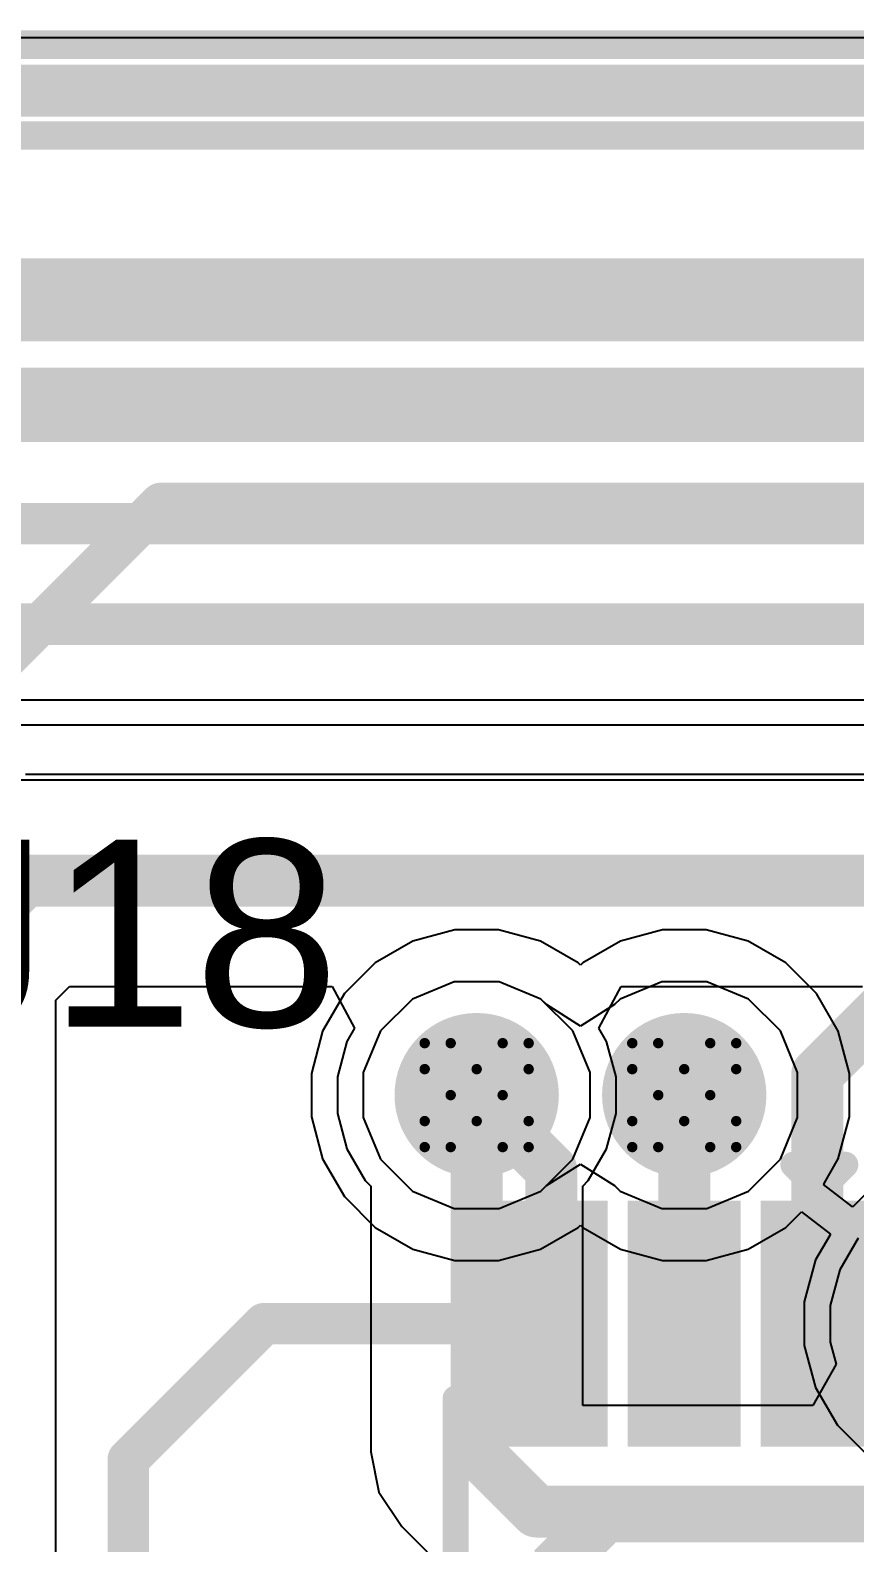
# Model space of a CAD drawing. Header units: inches. Extents: x 0 to 5379, y 0 to 5429.
# Drawn here: x 236.31 to 240.34, y 102.05 to 109.44 of the extents above; entities that cross this region are included whole.
import ezdxf

# ---------------------------------------------------------------- set-up
doc = ezdxf.new("R2010")
doc.units = ezdxf.units.IN
for name, color, linetype in [('Bottom Layer', 5, 'Continuous'), ('Bottom Solder', 6, 'Continuous'), ('Drill Drawing', 1, 'Continuous'), ('GND01', 16, 'Continuous'), ('GND02', 76, 'Continuous'), ('PWR', 156, 'Continuous'), ('SIG 01', 90, 'Continuous'), ('Top Layer', 1, 'Continuous'), ('Top Overlay', 2, 'Continuous'), ('Top Paste', 8, 'Continuous'), ('Top Solder', 216, 'Continuous'), ('Via Holes', 16, 'Continuous')]:
    doc.layers.add(name, color=color, linetype=linetype)
doc.styles.add('Arial', font='', dxfattribs={"height": 0.2})
doc.styles.get('Arial').set_extended_font_data('Arial')

# ---------------------------------------------------------------- blocks, each defined once
blk = doc.blocks.new('SOT_323_5_897')
at = {"layer": 'Top Layer'}
for points in [[(-1.45, 0.825), (-0.45, 0.825), (-0.45, 0.475), (-1.45, 0.475)], [(0.45, 0.825), (1.45, 0.825), (1.45, 0.475), (0.45, 0.475)], [(-1.45, 0.175), (-0.45, 0.175), (-0.45, -0.175), (-1.45, -0.175)], [(-1.45, -0.475), (-0.45, -0.475), (-0.45, -0.825), (-1.45, -0.825)], [(0.45, -0.475), (1.45, -0.475), (1.45, -0.825), (0.45, -0.825)]]:
    blk.add_hatch(color=1, dxfattribs=at).paths.add_polyline_path(points)
at = {"layer": 'Top Paste'}
for points in [[(-1.45, 0.825), (-0.45, 0.825), (-0.45, 0.475), (-1.45, 0.475)], [(0.45, 0.825), (1.45, 0.825), (1.45, 0.475), (0.45, 0.475)], [(-1.45, 0.175), (-0.45, 0.175), (-0.45, -0.175), (-1.45, -0.175)], [(-1.45, -0.475), (-0.45, -0.475), (-0.45, -0.825), (-1.45, -0.825)], [(0.45, -0.475), (1.45, -0.475), (1.45, -0.825), (0.45, -0.825)]]:
    blk.add_hatch(color=8, dxfattribs=at).paths.add_polyline_path(points)
at = {"layer": 'Top Solder'}
for points in [[(-1.5516, 0.9266), (-0.3484, 0.9266), (-0.3484, 0.3734), (-1.5516, 0.3734)], [(0.3484, 0.9266), (1.5516, 0.9266), (1.5516, 0.3734), (0.3484, 0.3734)], [(-1.5516, 0.2766), (-0.3484, 0.2766), (-0.3484, -0.2766), (-1.5516, -0.2766)], [(-1.5516, -0.3734), (-0.3484, -0.3734), (-0.3484, -0.9266), (-1.5516, -0.9266)], [(0.3484, -0.3734), (1.5516, -0.3734), (1.5516, -0.9266), (0.3484, -0.9266)]]:
    blk.add_hatch(color=216, dxfattribs=at).paths.add_polyline_path(points)
at = {"layer": 'Top Overlay'}
for points in [[(0.508, 1.1176, 0.127, 0.127, 0), (-0.5842, 1.1176, 0.127, 0.127, 0)], [(-0.5842, 0.9652, 0.127, 0.127, 0), (-0.5842, 1.1176, 0.127, 0.127, 0)], [(0.508, 0.9652, 0.127, 0.127, 0), (0.508, 1.1176, 0.127, 0.127, 0)], [(-1.7272, 0.5334, 0.127, 0.127, 0), (-1.7272, 0.7874, 0.127, 0.127, 0)], [(-1.6002, 0.6604, 0.127, 0.127, 0), (-1.7272, 0.7874, 0.127, 0.127, 0)], [(-1.7272, 0.5334, 0.127, 0.127, 0), (-1.6002, 0.6604, 0.127, 0.127, 0)], [(-0.5842, -1.1176, 0.127, 0.127, 0), (-0.5842, -0.9652, 0.127, 0.127, 0)], [(0.508, -1.1176, 0.127, 0.127, 0), (0.508, -0.9652, 0.127, 0.127, 0)], [(0.508, -1.1176, 0.127, 0.127, 0), (-0.5842, -1.1176, 0.127, 0.127, 0)]]:
    blk.add_lwpolyline(points, format="xyseb", dxfattribs=at)
for points in [[(-0.6159, 1.1176, 0.0635, 0.0635, 1), (-0.5524, 1.1176, 0.0635, 0.0635, 1)], [(-0.6159, 1.1176, 0.0635, 0.0635, 1), (-0.5524, 1.1176, 0.0635, 0.0635, 1)], [(0.4763, 1.1176, 0.0635, 0.0635, 1), (0.5398, 1.1176, 0.0635, 0.0635, 1)], [(0.4763, 1.1176, 0.0635, 0.0635, 1), (0.5398, 1.1176, 0.0635, 0.0635, 1)], [(-0.6159, 0.9652, 0.0635, 0.0635, 1), (-0.5524, 0.9652, 0.0635, 0.0635, 1)], [(0.4763, 0.9652, 0.0635, 0.0635, 1), (0.5398, 0.9652, 0.0635, 0.0635, 1)], [(-1.759, 0.7874, 0.0635, 0.0635, 1), (-1.6954, 0.7874, 0.0635, 0.0635, 1)], [(-1.759, 0.7874, 0.0635, 0.0635, 1), (-1.6954, 0.7874, 0.0635, 0.0635, 1)], [(-1.632, 0.6604, 0.0635, 0.0635, 1), (-1.5684, 0.6604, 0.0635, 0.0635, 1)], [(-1.632, 0.6604, 0.0635, 0.0635, 1), (-1.5684, 0.6604, 0.0635, 0.0635, 1)], [(-1.759, 0.5334, 0.0635, 0.0635, 1), (-1.6954, 0.5334, 0.0635, 0.0635, 1)], [(-1.759, 0.5334, 0.0635, 0.0635, 1), (-1.6954, 0.5334, 0.0635, 0.0635, 1)], [(-0.6159, -0.9652, 0.0635, 0.0635, 1), (-0.5524, -0.9652, 0.0635, 0.0635, 1)], [(0.4763, -0.9652, 0.0635, 0.0635, 1), (0.5398, -0.9652, 0.0635, 0.0635, 1)], [(-0.6159, -1.1176, 0.0635, 0.0635, 1), (-0.5524, -1.1176, 0.0635, 0.0635, 1)], [(-0.6159, -1.1176, 0.0635, 0.0635, 1), (-0.5524, -1.1176, 0.0635, 0.0635, 1)], [(0.4763, -1.1176, 0.0635, 0.0635, 1), (0.5398, -1.1176, 0.0635, 0.0635, 1)], [(0.4763, -1.1176, 0.0635, 0.0635, 1), (0.5398, -1.1176, 0.0635, 0.0635, 1)]]:
    blk.add_lwpolyline(points, format="xyseb", close=True, dxfattribs=at)

msp = doc.modelspace()

# ---------------------------------------------------------------- hatches: boundary and pattern name
at = {"layer": 'Bottom Layer'}
h = msp.add_hatch(color=5, dxfattribs=at)
edge = h.paths.add_edge_path()
edge.add_arc((238.4939, 104.2341), 0.3, 0, 360)
h = msp.add_hatch(color=5, dxfattribs=at)
edge = h.paths.add_edge_path()
edge.add_arc((239.5082, 104.2341), 0.3, 0, 360)
at = {"layer": 'Bottom Solder'}
h = msp.add_hatch(color=6, dxfattribs=at)
edge = h.paths.add_edge_path()
edge.add_arc((238.4939, 104.2341), 0.4016, 0, 360)
h = msp.add_hatch(color=6, dxfattribs=at)
edge = h.paths.add_edge_path()
edge.add_arc((239.5082, 104.2341), 0.4016, 0, 360)
at = {"layer": 'GND01'}
h = msp.add_hatch(color=16, dxfattribs=at)
edge = h.paths.add_edge_path()
edge.add_arc((238.4939, 104.2341), 0.3, 0, 360)
h = msp.add_hatch(color=16, dxfattribs=at)
edge = h.paths.add_edge_path()
edge.add_arc((239.5082, 104.2341), 0.3, 0, 360)
at = {"layer": 'GND02'}
h = msp.add_hatch(color=76, dxfattribs=at)
edge = h.paths.add_edge_path()
edge.add_arc((238.4939, 104.2341), 0.3, 0, 360)
h = msp.add_hatch(color=76, dxfattribs=at)
edge = h.paths.add_edge_path()
edge.add_arc((239.5082, 104.2341), 0.3, 0, 360)
at = {"layer": 'PWR'}
h = msp.add_hatch(color=156, dxfattribs=at)
edge = h.paths.add_edge_path()
edge.add_arc((238.4939, 104.2341), 0.3, 0, 360)
h = msp.add_hatch(color=156, dxfattribs=at)
edge = h.paths.add_edge_path()
edge.add_arc((239.5082, 104.2341), 0.3, 0, 360)
at = {"layer": 'SIG 01'}
h = msp.add_hatch(color=90, dxfattribs=at)
edge = h.paths.add_edge_path()
edge.add_arc((238.4939, 104.2341), 0.3, 0, 360)
h = msp.add_hatch(color=90, dxfattribs=at)
edge = h.paths.add_edge_path()
edge.add_arc((239.5082, 104.2341), 0.3, 0, 360)
at = {"layer": 'Top Layer'}
h = msp.add_hatch(color=1, dxfattribs=at)
edge = h.paths.add_edge_path()
edge.add_arc((238.4939, 104.2341), 0.3, 0, 360)
h = msp.add_hatch(color=1, dxfattribs=at)
edge = h.paths.add_edge_path()
edge.add_arc((239.5082, 104.2341), 0.3, 0, 360)
at = {"layer": 'Top Solder'}
h = msp.add_hatch(color=216, dxfattribs=at)
edge = h.paths.add_edge_path()
edge.add_arc((238.4939, 104.2341), 0.4016, 0, 360)
h = msp.add_hatch(color=216, dxfattribs=at)
edge = h.paths.add_edge_path()
edge.add_arc((239.5082, 104.2341), 0.4016, 0, 360)
at = {"layer": 'Via Holes'}
h = msp.add_hatch(color=7, dxfattribs=at)
edge = h.paths.add_edge_path()
edge.add_arc((238.4939, 104.2341), 0.15, 0, 360)
h = msp.add_hatch(color=7, dxfattribs=at)
edge = h.paths.add_edge_path()
edge.add_arc((239.5082, 104.2341), 0.15, 0, 360)

# ---------------------------------------------------------------- linework, layer by layer
at = {"layer": 'Bottom Layer'}
for p, q in [((238.3876, 105.0421), (238.1821, 104.987)), ((238.6003, 105.0421), (238.3876, 105.0421)), ((238.8058, 104.987), (238.6003, 105.0421)), ((239.4019, 105.0421), (239.1964, 104.987)), ((239.6146, 105.0421), (239.4019, 105.0421)), ((239.8201, 104.987), (239.6146, 105.0421)), ((238.1821, 104.987), (237.9978, 104.8807)), ((238.9901, 104.8807), (238.8058, 104.987)), ((239.1964, 104.987), (239.0121, 104.8807)), ((240.0044, 104.8807), (239.8201, 104.987)), ((237.9978, 104.8807), (237.8474, 104.7302)), ((239.0011, 104.8696), (238.9901, 104.8807)), ((239.0121, 104.8807), (239.0011, 104.8696)), ((240.1548, 104.7302), (240.0044, 104.8807)), ((237.8474, 104.7302), (237.741, 104.546)), ((240.2612, 104.546), (240.1548, 104.7302)), ((237.741, 104.546), (237.6859, 104.3405)), ((240.3162, 104.3405), (240.2612, 104.546)), ((237.6859, 104.3405), (237.6859, 104.1277)), ((240.3162, 104.1277), (240.3162, 104.3405)), ((237.6859, 104.1277), (237.741, 103.9222)), ((240.2612, 103.9222), (240.3162, 104.1277)), ((237.741, 103.9222), (237.8474, 103.738)), ((240.1919, 103.8023), (240.2612, 103.9222)), ((237.8474, 103.738), (237.9978, 103.5875)), ((240.1885, 103.7964), (240.1919, 103.8023)), ((240.3308, 103.6872), (240.1885, 103.7964)), ((240.4069, 103.7633), (240.334, 103.6904)), ((240.0044, 103.5875), (240.0773, 103.6605)), ((240.0773, 103.6605), (240.0805, 103.6636)), ((240.0805, 103.6636), (240.2227, 103.5545)), ((240.334, 103.6904), (240.3308, 103.6872)), ((237.9978, 103.5875), (238.1821, 103.4812)), ((238.8058, 103.4812), (238.9901, 103.5875)), ((238.9901, 103.5875), (239.0011, 103.5986)), ((239.0011, 103.5986), (239.0121, 103.5875)), ((239.0121, 103.5875), (239.1964, 103.4812)), ((239.8201, 103.4812), (240.0044, 103.5875)), ((240.2193, 103.5486), (240.1501, 103.4286)), ((240.2227, 103.5545), (240.2193, 103.5486)), ((238.1821, 103.4812), (238.3876, 103.4261)), ((238.6003, 103.4261), (238.8058, 103.4812)), ((239.1964, 103.4812), (239.4019, 103.4261)), ((239.6146, 103.4261), (239.8201, 103.4812)), ((238.3876, 103.4261), (238.6003, 103.4261)), ((239.4019, 103.4261), (239.6146, 103.4261)), ((240.1501, 103.4286), (240.095, 103.2231)), ((240.095, 103.2231), (240.095, 103.0104)), ((240.095, 103.0104), (240.1501, 102.8049)), ((240.1501, 102.8049), (240.2565, 102.6206)), ((240.2565, 102.6206), (240.4069, 102.4702))]:
    msp.add_line(p, q, dxfattribs=at)
at = {"layer": 'Drill Drawing'}
for points in [[(238.2399, 104.3611, 0.0508, 0.0508, 0), (238.2399, 104.4881, 0.0508, 0.0508, 0)], [(238.2399, 104.4881, 0.0508, 0.0508, 0), (238.3669, 104.4881, 0.0508, 0.0508, 0)], [(238.3669, 104.4881, 0.0508, 0.0508, 0), (238.4939, 104.3611, 0.0508, 0.0508, 0)], [(238.4939, 104.3611, 0.0508, 0.0508, 0), (238.6209, 104.4881, 0.0508, 0.0508, 0)], [(238.6209, 104.4881, 0.0508, 0.0508, 0), (238.7479, 104.4881, 0.0508, 0.0508, 0)], [(238.7479, 104.3611, 0.0508, 0.0508, 0), (238.7479, 104.4881, 0.0508, 0.0508, 0)], [(239.2542, 104.3611, 0.0508, 0.0508, 0), (239.2542, 104.4881, 0.0508, 0.0508, 0)], [(239.2542, 104.4881, 0.0508, 0.0508, 0), (239.3812, 104.4881, 0.0508, 0.0508, 0)], [(239.3812, 104.4881, 0.0508, 0.0508, 0), (239.5082, 104.3611, 0.0508, 0.0508, 0)], [(239.5082, 104.3611, 0.0508, 0.0508, 0), (239.6352, 104.4881, 0.0508, 0.0508, 0)], [(239.6352, 104.4881, 0.0508, 0.0508, 0), (239.7622, 104.4881, 0.0508, 0.0508, 0)], [(239.7622, 104.3611, 0.0508, 0.0508, 0), (239.7622, 104.4881, 0.0508, 0.0508, 0)], [(238.2399, 104.3611, 0.0508, 0.0508, 0), (238.3669, 104.2341, 0.0508, 0.0508, 0)], [(238.6209, 104.2341, 0.0508, 0.0508, 0), (238.7479, 104.3611, 0.0508, 0.0508, 0)], [(239.2542, 104.3611, 0.0508, 0.0508, 0), (239.3812, 104.2341, 0.0508, 0.0508, 0)], [(239.6352, 104.2341, 0.0508, 0.0508, 0), (239.7622, 104.3611, 0.0508, 0.0508, 0)], [(238.2399, 104.1071, 0.0508, 0.0508, 0), (238.3669, 104.2341, 0.0508, 0.0508, 0)], [(238.6209, 104.2341, 0.0508, 0.0508, 0), (238.7479, 104.1071, 0.0508, 0.0508, 0)], [(239.2542, 104.1071, 0.0508, 0.0508, 0), (239.3812, 104.2341, 0.0508, 0.0508, 0)], [(239.6352, 104.2341, 0.0508, 0.0508, 0), (239.7622, 104.1071, 0.0508, 0.0508, 0)], [(238.2399, 103.9801, 0.0508, 0.0508, 0), (238.2399, 104.1071, 0.0508, 0.0508, 0)], [(238.3669, 103.9801, 0.0508, 0.0508, 0), (238.4939, 104.1071, 0.0508, 0.0508, 0)], [(238.4939, 104.1071, 0.0508, 0.0508, 0), (238.6209, 103.9801, 0.0508, 0.0508, 0)], [(238.7479, 103.9801, 0.0508, 0.0508, 0), (238.7479, 104.1071, 0.0508, 0.0508, 0)], [(239.2542, 103.9801, 0.0508, 0.0508, 0), (239.2542, 104.1071, 0.0508, 0.0508, 0)], [(239.3812, 103.9801, 0.0508, 0.0508, 0), (239.5082, 104.1071, 0.0508, 0.0508, 0)], [(239.5082, 104.1071, 0.0508, 0.0508, 0), (239.6352, 103.9801, 0.0508, 0.0508, 0)], [(239.7622, 103.9801, 0.0508, 0.0508, 0), (239.7622, 104.1071, 0.0508, 0.0508, 0)], [(238.2399, 103.9801, 0.0508, 0.0508, 0), (238.3669, 103.9801, 0.0508, 0.0508, 0)], [(238.6209, 103.9801, 0.0508, 0.0508, 0), (238.7479, 103.9801, 0.0508, 0.0508, 0)], [(239.2542, 103.9801, 0.0508, 0.0508, 0), (239.3812, 103.9801, 0.0508, 0.0508, 0)], [(239.6352, 103.9801, 0.0508, 0.0508, 0), (239.7622, 103.9801, 0.0508, 0.0508, 0)]]:
    msp.add_lwpolyline(points, format="xyseb", dxfattribs=at)
for points in [[(238.2272, 104.4881, 0.0254, 0.0254, 1), (238.2526, 104.4881, 0.0254, 0.0254, 1)], [(238.2272, 104.4881, 0.0254, 0.0254, 1), (238.2526, 104.4881, 0.0254, 0.0254, 1)], [(238.3542, 104.4881, 0.0254, 0.0254, 1), (238.3796, 104.4881, 0.0254, 0.0254, 1)], [(238.3542, 104.4881, 0.0254, 0.0254, 1), (238.3796, 104.4881, 0.0254, 0.0254, 1)], [(238.6082, 104.4881, 0.0254, 0.0254, 1), (238.6336, 104.4881, 0.0254, 0.0254, 1)], [(238.6082, 104.4881, 0.0254, 0.0254, 1), (238.6336, 104.4881, 0.0254, 0.0254, 1)], [(238.7352, 104.4881, 0.0254, 0.0254, 1), (238.7606, 104.4881, 0.0254, 0.0254, 1)], [(238.7352, 104.4881, 0.0254, 0.0254, 1), (238.7606, 104.4881, 0.0254, 0.0254, 1)], [(239.2415, 104.4881, 0.0254, 0.0254, 1), (239.2669, 104.4881, 0.0254, 0.0254, 1)], [(239.2415, 104.4881, 0.0254, 0.0254, 1), (239.2669, 104.4881, 0.0254, 0.0254, 1)], [(239.3685, 104.4881, 0.0254, 0.0254, 1), (239.3939, 104.4881, 0.0254, 0.0254, 1)], [(239.3685, 104.4881, 0.0254, 0.0254, 1), (239.3939, 104.4881, 0.0254, 0.0254, 1)], [(239.6225, 104.4881, 0.0254, 0.0254, 1), (239.6479, 104.4881, 0.0254, 0.0254, 1)], [(239.6225, 104.4881, 0.0254, 0.0254, 1), (239.6479, 104.4881, 0.0254, 0.0254, 1)], [(239.7495, 104.4881, 0.0254, 0.0254, 1), (239.7749, 104.4881, 0.0254, 0.0254, 1)], [(239.7495, 104.4881, 0.0254, 0.0254, 1), (239.7749, 104.4881, 0.0254, 0.0254, 1)], [(238.2272, 104.3611, 0.0254, 0.0254, 1), (238.2526, 104.3611, 0.0254, 0.0254, 1)], [(238.2272, 104.3611, 0.0254, 0.0254, 1), (238.2526, 104.3611, 0.0254, 0.0254, 1)], [(238.4812, 104.3611, 0.0254, 0.0254, 1), (238.5066, 104.3611, 0.0254, 0.0254, 1)], [(238.4812, 104.3611, 0.0254, 0.0254, 1), (238.5066, 104.3611, 0.0254, 0.0254, 1)], [(238.7352, 104.3611, 0.0254, 0.0254, 1), (238.7606, 104.3611, 0.0254, 0.0254, 1)], [(238.7352, 104.3611, 0.0254, 0.0254, 1), (238.7606, 104.3611, 0.0254, 0.0254, 1)], [(239.2415, 104.3611, 0.0254, 0.0254, 1), (239.2669, 104.3611, 0.0254, 0.0254, 1)], [(239.2415, 104.3611, 0.0254, 0.0254, 1), (239.2669, 104.3611, 0.0254, 0.0254, 1)], [(239.4955, 104.3611, 0.0254, 0.0254, 1), (239.5209, 104.3611, 0.0254, 0.0254, 1)], [(239.4955, 104.3611, 0.0254, 0.0254, 1), (239.5209, 104.3611, 0.0254, 0.0254, 1)], [(239.7495, 104.3611, 0.0254, 0.0254, 1), (239.7749, 104.3611, 0.0254, 0.0254, 1)], [(239.7495, 104.3611, 0.0254, 0.0254, 1), (239.7749, 104.3611, 0.0254, 0.0254, 1)], [(238.3542, 104.2341, 0.0254, 0.0254, 1), (238.3796, 104.2341, 0.0254, 0.0254, 1)], [(238.3542, 104.2341, 0.0254, 0.0254, 1), (238.3796, 104.2341, 0.0254, 0.0254, 1)], [(238.6082, 104.2341, 0.0254, 0.0254, 1), (238.6336, 104.2341, 0.0254, 0.0254, 1)], [(238.6082, 104.2341, 0.0254, 0.0254, 1), (238.6336, 104.2341, 0.0254, 0.0254, 1)], [(239.3685, 104.2341, 0.0254, 0.0254, 1), (239.3939, 104.2341, 0.0254, 0.0254, 1)], [(239.3685, 104.2341, 0.0254, 0.0254, 1), (239.3939, 104.2341, 0.0254, 0.0254, 1)], [(239.6225, 104.2341, 0.0254, 0.0254, 1), (239.6479, 104.2341, 0.0254, 0.0254, 1)], [(239.6225, 104.2341, 0.0254, 0.0254, 1), (239.6479, 104.2341, 0.0254, 0.0254, 1)], [(238.2272, 104.1071, 0.0254, 0.0254, 1), (238.2526, 104.1071, 0.0254, 0.0254, 1)], [(238.2272, 104.1071, 0.0254, 0.0254, 1), (238.2526, 104.1071, 0.0254, 0.0254, 1)], [(238.4812, 104.1071, 0.0254, 0.0254, 1), (238.5066, 104.1071, 0.0254, 0.0254, 1)], [(238.4812, 104.1071, 0.0254, 0.0254, 1), (238.5066, 104.1071, 0.0254, 0.0254, 1)], [(238.7352, 104.1071, 0.0254, 0.0254, 1), (238.7606, 104.1071, 0.0254, 0.0254, 1)], [(238.7352, 104.1071, 0.0254, 0.0254, 1), (238.7606, 104.1071, 0.0254, 0.0254, 1)], [(239.2415, 104.1071, 0.0254, 0.0254, 1), (239.2669, 104.1071, 0.0254, 0.0254, 1)], [(239.2415, 104.1071, 0.0254, 0.0254, 1), (239.2669, 104.1071, 0.0254, 0.0254, 1)], [(239.4955, 104.1071, 0.0254, 0.0254, 1), (239.5209, 104.1071, 0.0254, 0.0254, 1)], [(239.4955, 104.1071, 0.0254, 0.0254, 1), (239.5209, 104.1071, 0.0254, 0.0254, 1)], [(239.7495, 104.1071, 0.0254, 0.0254, 1), (239.7749, 104.1071, 0.0254, 0.0254, 1)], [(239.7495, 104.1071, 0.0254, 0.0254, 1), (239.7749, 104.1071, 0.0254, 0.0254, 1)], [(238.2272, 103.9801, 0.0254, 0.0254, 1), (238.2526, 103.9801, 0.0254, 0.0254, 1)], [(238.2272, 103.9801, 0.0254, 0.0254, 1), (238.2526, 103.9801, 0.0254, 0.0254, 1)], [(238.3542, 103.9801, 0.0254, 0.0254, 1), (238.3796, 103.9801, 0.0254, 0.0254, 1)], [(238.3542, 103.9801, 0.0254, 0.0254, 1), (238.3796, 103.9801, 0.0254, 0.0254, 1)], [(238.6082, 103.9801, 0.0254, 0.0254, 1), (238.6336, 103.9801, 0.0254, 0.0254, 1)], [(238.6082, 103.9801, 0.0254, 0.0254, 1), (238.6336, 103.9801, 0.0254, 0.0254, 1)], [(238.7352, 103.9801, 0.0254, 0.0254, 1), (238.7606, 103.9801, 0.0254, 0.0254, 1)], [(238.7352, 103.9801, 0.0254, 0.0254, 1), (238.7606, 103.9801, 0.0254, 0.0254, 1)], [(239.2415, 103.9801, 0.0254, 0.0254, 1), (239.2669, 103.9801, 0.0254, 0.0254, 1)], [(239.2415, 103.9801, 0.0254, 0.0254, 1), (239.2669, 103.9801, 0.0254, 0.0254, 1)], [(239.3685, 103.9801, 0.0254, 0.0254, 1), (239.3939, 103.9801, 0.0254, 0.0254, 1)], [(239.3685, 103.9801, 0.0254, 0.0254, 1), (239.3939, 103.9801, 0.0254, 0.0254, 1)], [(239.6225, 103.9801, 0.0254, 0.0254, 1), (239.6479, 103.9801, 0.0254, 0.0254, 1)], [(239.6225, 103.9801, 0.0254, 0.0254, 1), (239.6479, 103.9801, 0.0254, 0.0254, 1)], [(239.7495, 103.9801, 0.0254, 0.0254, 1), (239.7749, 103.9801, 0.0254, 0.0254, 1)], [(239.7495, 103.9801, 0.0254, 0.0254, 1), (239.7749, 103.9801, 0.0254, 0.0254, 1)]]:
    msp.add_lwpolyline(points, format="xyseb", close=True, dxfattribs=at)
at = {"layer": 'GND01'}
for p, q in [((238.3837, 104.7881), (238.1801, 104.7038)), ((238.6041, 104.7881), (238.3837, 104.7881)), ((238.8078, 104.7038), (238.6041, 104.7881)), ((238.1801, 104.7038), (238.0243, 104.5479)), ((238.9636, 104.5479), (238.8078, 104.7038)), ((238.0243, 104.5479), (237.9399, 104.3443)), ((239.0479, 104.3443), (238.9636, 104.5479)), ((237.9399, 104.3443), (237.9399, 104.1239)), ((239.0479, 104.1239), (239.0479, 104.3443)), ((237.9399, 104.1239), (238.0243, 103.9203)), ((238.9636, 103.9203), (239.0479, 104.1239)), ((238.0243, 103.9203), (238.1801, 103.7645)), ((238.8078, 103.7645), (238.9636, 103.9203)), ((238.1801, 103.7645), (238.3837, 103.6801)), ((238.6041, 103.6801), (238.8078, 103.7645)), ((238.3837, 103.6801), (238.6041, 103.6801))]:
    msp.add_line(p, q, dxfattribs=at)
at = {"layer": 'GND02'}
for p, q in [((238.3837, 104.7881), (238.1801, 104.7038)), ((238.6041, 104.7881), (238.3837, 104.7881)), ((238.8078, 104.7038), (238.6041, 104.7881)), ((238.1801, 104.7038), (238.0243, 104.5479)), ((238.9636, 104.5479), (238.8078, 104.7038)), ((238.0243, 104.5479), (237.9399, 104.3443)), ((239.0479, 104.3443), (238.9636, 104.5479)), ((237.9399, 104.3443), (237.9399, 104.1239)), ((239.0479, 104.1239), (239.0479, 104.3443)), ((237.9399, 104.1239), (238.0243, 103.9203)), ((238.9636, 103.9203), (239.0479, 104.1239)), ((238.0243, 103.9203), (238.1801, 103.7645)), ((238.8078, 103.7645), (238.9636, 103.9203)), ((238.1801, 103.7645), (238.3837, 103.6801)), ((238.6041, 103.6801), (238.8078, 103.7645)), ((238.3837, 103.6801), (238.6041, 103.6801))]:
    msp.add_line(p, q, dxfattribs=at)
at = {"layer": 'PWR'}
for p, q in [((208.7753, 109.4036), (242.8927, 109.4036)), ((243.2965, 106.1641), (232.9481, 106.1641)), ((232.9481, 105.7757), (243.2965, 105.7757)), ((238.3837, 104.7881), (238.1801, 104.7038)), ((238.6041, 104.7881), (238.3837, 104.7881)), ((238.8078, 104.7038), (238.6041, 104.7881)), ((239.398, 104.7881), (239.1944, 104.7038)), ((239.6184, 104.7881), (239.398, 104.7881)), ((239.8221, 104.7038), (239.6184, 104.7881)), ((238.1801, 104.7038), (238.0243, 104.5479)), ((238.8352, 104.6764), (238.8078, 104.7038)), ((239.1944, 104.7038), (239.167, 104.6764)), ((239.9779, 104.5479), (239.8221, 104.7038)), ((239.0011, 104.5716), (238.8352, 104.6764)), ((239.167, 104.6764), (239.0011, 104.5716)), ((238.0243, 104.5479), (237.9399, 104.3443)), ((240.0622, 104.3443), (239.9779, 104.5479)), ((237.9399, 104.3443), (237.9399, 104.1239)), ((240.0622, 104.1239), (240.0622, 104.3443)), ((237.9399, 104.1239), (238.0243, 103.9203)), ((239.9779, 103.9203), (240.0622, 104.1239)), ((238.0243, 103.9203), (238.1801, 103.7645)), ((238.8352, 103.7918), (239.0011, 103.8966)), ((239.0011, 103.8966), (239.167, 103.7918)), ((239.8221, 103.7645), (239.9779, 103.9203)), ((238.1801, 103.7645), (238.3837, 103.6801)), ((238.6041, 103.6801), (238.8078, 103.7645)), ((238.8078, 103.7645), (238.8352, 103.7918)), ((239.167, 103.7918), (239.1944, 103.7645)), ((239.1944, 103.7645), (239.398, 103.6801)), ((239.6184, 103.6801), (239.8221, 103.7645)), ((238.3837, 103.6801), (238.6041, 103.6801)), ((239.398, 103.6801), (239.6184, 103.6801))]:
    msp.add_line(p, q, dxfattribs=at)
at = {"layer": 'SIG 01'}
for p, q in [((235.2619, 106.0443), (243.1789, 106.0443)), ((240.5935, 105.801), (236.2896, 105.801)), ((236.4378, 104.6987), (236.5042, 104.765)), ((236.4378, 96.587), (236.4378, 104.6987)), ((236.5042, 104.765), (237.7876, 104.765)), ((237.7876, 104.765), (237.8968, 104.5618)), ((239.0911, 104.5618), (239.2003, 104.765)), ((239.2003, 104.765), (240.3789, 104.765)), ((237.8968, 104.5618), (237.8594, 104.497)), ((239.1285, 104.497), (239.0911, 104.5618)), ((237.8594, 104.497), (237.8129, 104.3238)), ((239.1749, 104.3238), (239.1285, 104.497)), ((237.8129, 104.3238), (237.8129, 104.1445)), ((239.1749, 104.1445), (239.1749, 104.3238)), ((237.8129, 104.1445), (237.8594, 103.9713)), ((239.1285, 103.9713), (239.1749, 104.1445)), ((237.8594, 103.9713), (237.949, 103.816)), ((239.0389, 103.816), (239.1285, 103.9713)), ((237.949, 103.816), (237.976, 103.789)), ((239.0119, 103.789), (239.0389, 103.816)), ((237.976, 103.789), (237.976, 102.491)), ((239.0119, 102.7162), (239.0119, 103.789)), ((240.3581, 103.5349), (240.2684, 103.3796)), ((240.2684, 103.3796), (240.222, 103.2064)), ((240.222, 103.2064), (240.222, 103.0271)), ((240.222, 103.0271), (240.2509, 102.9194)), ((240.2509, 102.9194), (240.1374, 102.7162)), ((240.1374, 102.7162), (239.0119, 102.7162)), ((237.976, 102.491), (238.0154, 102.2927)), ((238.0154, 102.2927), (238.1277, 102.1247)), ((238.1277, 102.1247), (238.4204, 101.832))]:
    msp.add_line(p, q, dxfattribs=at)
for points in [[(206.9049, 109.3696, 0.1397, 0.1397, 0), (275.2147, 109.3696, 0.1397, 0.1397, 0)], [(206.7208, 108.9251, 0.1397, 0.1397, 0), (275.3988, 108.9251, 0.1397, 0.1397, 0)], [(190.2259, 108.0202, 0.2032, 0.2032, 0), (271.655, 108.0202, 0.2032, 0.2032, 0)], [(190.6676, 107.5287, 0.2032, 0.2032, 0), (271.3147, 107.5287, 0.2032, 0.2032, 0)], [(191.0838, 107.0276, 0.2032, 0.2032, 0), (270.9651, 107.0276, 0.2032, 0.2032, 0)], [(224.0144, 106.5363, 0.2032, 0.2032, 0), (270.5676, 106.5363, 0.2032, 0.2032, 0)], [(235.9199, 104.9133, 0.254, 0.254, 0), (236.2896, 105.283, 0.254, 0.254, 0)], [(236.2896, 105.283, 0.254, 0.254, 0), (240.5935, 105.283, 0.254, 0.254, 0)], [(238.4939, 102.491, 0.254, 0.254, 0), (238.4939, 104.2341, 0.254, 0.254, 0)], [(238.4939, 102.491, 0.254, 0.254, 0), (238.7866, 102.1983, 0.254, 0.254, 0)], [(238.7866, 102.1983, 0.254, 0.254, 0), (243.4448, 102.1983, 0.254, 0.254, 0)]]:
    msp.add_lwpolyline(points, format="xyseb", dxfattribs=at)
for points in [[(236.2261, 105.283, 0.127, 0.127, 1), (236.3531, 105.283, 0.127, 0.127, 1)], [(236.2261, 105.283, 0.127, 0.127, 1), (236.3531, 105.283, 0.127, 0.127, 1)], [(238.4304, 104.2341, 0.127, 0.127, 1), (238.5574, 104.2341, 0.127, 0.127, 1)], [(238.4304, 102.491, 0.127, 0.127, 1), (238.5574, 102.491, 0.127, 0.127, 1)], [(238.4304, 102.491, 0.127, 0.127, 1), (238.5574, 102.491, 0.127, 0.127, 1)], [(238.7231, 102.1983, 0.127, 0.127, 1), (238.8501, 102.1983, 0.127, 0.127, 1)], [(238.7231, 102.1983, 0.127, 0.127, 1), (238.8501, 102.1983, 0.127, 0.127, 1)]]:
    msp.add_lwpolyline(points, format="xyseb", close=True, dxfattribs=at)
at = {"layer": 'Top Layer'}
for points in [[(231.4394, 109.1438, 0.254, 0.254, 0), (326.4024, 109.1438, 0.254, 0.254, 0)], [(232.0445, 108.2232, 0.2032, 0.2032, 0), (293.9359, 108.2232, 0.2032, 0.2032, 0)], [(232.3621, 107.6885, 0.2032, 0.2032, 0), (293.7123, 107.6885, 0.2032, 0.2032, 0)], [(235.7823, 105.9582, 0.2032, 0.2032, 0), (236.9506, 107.1265, 0.2032, 0.2032, 0)], [(236.9506, 107.1265, 0.2032, 0.2032, 0), (251.1705, 107.1265, 0.2032, 0.2032, 0)], [(240.1582, 104.3366, 0.254, 0.254, 0), (242.3699, 106.5483, 0.254, 0.254, 0)], [(240.1582, 103.1168, 0.254, 0.254, 0), (240.1582, 104.3366, 0.254, 0.254, 0)], [(238.4939, 104.2341, 0.254, 0.254, 0), (238.8582, 103.8698, 0.254, 0.254, 0)], [(239.5082, 103.1168, 0.254, 0.254, 0), (239.5082, 104.2341, 0.254, 0.254, 0)], [(238.8582, 103.1168, 0.254, 0.254, 0), (238.8582, 103.8698, 0.254, 0.254, 0)], [(236.7914, 102.4527, 0.2032, 0.2032, 0), (237.4554, 103.1168, 0.2032, 0.2032, 0)], [(237.4554, 103.1168, 0.2032, 0.2032, 0), (238.8582, 103.1168, 0.2032, 0.2032, 0)], [(240.1582, 103.1168, 0.254, 0.254, 0), (240.903, 103.1168, 0.254, 0.254, 0)], [(236.7914, 96.5012, 0.2032, 0.2032, 0), (236.7914, 102.4527, 0.2032, 0.2032, 0)], [(238.8638, 101.917, 0.254, 0.254, 0), (239.1218, 102.1749, 0.254, 0.254, 0)], [(239.1218, 102.1749, 0.254, 0.254, 0), (243.1597, 102.1749, 0.254, 0.254, 0)]]:
    msp.add_lwpolyline(points, format="xyseb", dxfattribs=at)
for points in [[(236.8998, 107.1265, 0.1016, 0.1016, 1), (237.0014, 107.1265, 0.1016, 0.1016, 1)], [(236.8998, 107.1265, 0.1016, 0.1016, 1), (237.0014, 107.1265, 0.1016, 0.1016, 1)], [(240.0947, 104.3366, 0.127, 0.127, 1), (240.2217, 104.3366, 0.127, 0.127, 1)], [(240.0947, 104.3366, 0.127, 0.127, 1), (240.2217, 104.3366, 0.127, 0.127, 1)], [(238.4304, 104.2341, 0.127, 0.127, 1), (238.5574, 104.2341, 0.127, 0.127, 1)], [(239.4447, 104.2341, 0.127, 0.127, 1), (239.5717, 104.2341, 0.127, 0.127, 1)], [(238.7947, 103.8698, 0.127, 0.127, 1), (238.9217, 103.8698, 0.127, 0.127, 1)], [(238.7947, 103.8698, 0.127, 0.127, 1), (238.9217, 103.8698, 0.127, 0.127, 1)], [(237.4046, 103.1168, 0.1016, 0.1016, 1), (237.5062, 103.1168, 0.1016, 0.1016, 1)], [(237.4046, 103.1168, 0.1016, 0.1016, 1), (237.5062, 103.1168, 0.1016, 0.1016, 1)], [(238.7947, 103.1168, 0.127, 0.127, 1), (238.9217, 103.1168, 0.127, 0.127, 1)], [(238.8074, 103.1168, 0.1016, 0.1016, 1), (238.909, 103.1168, 0.1016, 0.1016, 1)], [(239.4447, 103.1168, 0.127, 0.127, 1), (239.5717, 103.1168, 0.127, 0.127, 1)], [(240.0947, 103.1168, 0.127, 0.127, 1), (240.2217, 103.1168, 0.127, 0.127, 1)], [(240.0947, 103.1168, 0.127, 0.127, 1), (240.2217, 103.1168, 0.127, 0.127, 1)], [(236.7406, 102.4527, 0.1016, 0.1016, 1), (236.8422, 102.4527, 0.1016, 0.1016, 1)], [(236.7406, 102.4527, 0.1016, 0.1016, 1), (236.8422, 102.4527, 0.1016, 0.1016, 1)], [(239.0583, 102.1749, 0.127, 0.127, 1), (239.1853, 102.1749, 0.127, 0.127, 1)], [(239.0583, 102.1749, 0.127, 0.127, 1), (239.1853, 102.1749, 0.127, 0.127, 1)]]:
    msp.add_lwpolyline(points, format="xyseb", close=True, dxfattribs=at)

# ---------------------------------------------------------------- block references
at = {"rotation": 270}
msp.add_blockref('SOT_323_5_897', (239.5082, 102.1668), dxfattribs=at)

# ---------------------------------------------------------------- texts
at = {"layer": 'Top Overlay', "style": 'Arial'}
msp.add_text('J18', height=0.9144, dxfattribs=at).set_placement((235.7632, 104.5686))

doc.saveas('drawing.dxf')
